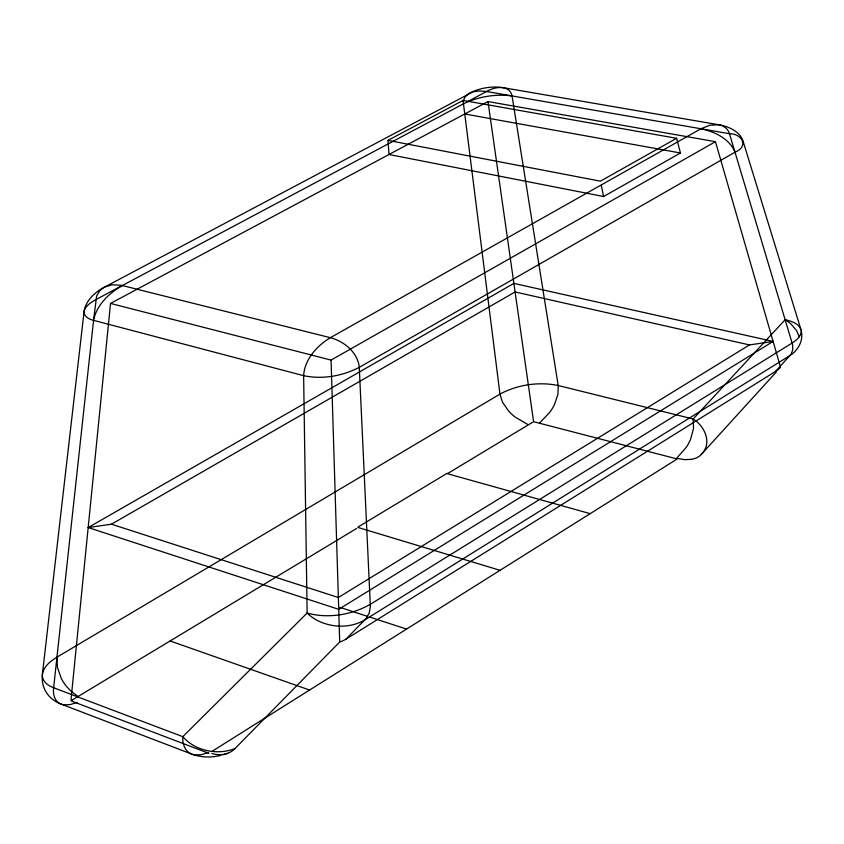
<?xml version="1.0" encoding="UTF-8"?>
<svg xmlns="http://www.w3.org/2000/svg" width="844" height="844" viewBox="0 0 844 844"><rect width="100%" height="100%" fill="white"/><g stroke="black" fill="none" stroke-linecap="round" stroke-linejoin="round"><path stroke-width="1.27" d="M223.122 754.8L227.838 753.238A16.226 13.082 -26.9 0 0 234.938 748.628L339.721 641.967A19.982 15.814 -18.7 0 0 346.061 639.056L366.359 618.262L369.229 612.913L370.368 606.562L359.27 367.34C357.803 352.391 344.162 341.345 330.373 337.684L121.23 285.272L112.041 284.797L104.487 287.097A37.748 24.086 -19.4 0 0 84.073 311.584C83.651 316.753 89.38 319.296 93.568 320.351L303.629 375.675C322.313 379.631 342.421 376.107 359.27 367.34L735.008 152.184C749.113 146.508 742.203 133.679 729.48 133.721L486.545 91.511L479.339 90.952L472.862 91.88L103.538 287.635L99.55 290.99L96.627 296.033L93.79 318.336M84.073 311.584L42.411 674.113C41.556 680.908 47.876 685.771 53.626 687.754L182.8 736.675L184.857 738.869A58.922 46.905 -25.2 0 0 195.639 746.581C207.708 752.637 222.31 753.481 234.938 748.628M701.775 453.914C712.431 442.984 704.603 425.83 693.135 419.004L558.201 385.508C538.662 381.509 517.509 384.642 499.954 394.106L56.949 657.17L57.424 667.34L61.327 678.513A79.389 59.808 -26.3 0 0 66.454 686.372L70.664 690.898L77.606 696.173M346.082 639.087L775.52 371.444A30.922 21.575 -1.5 0 0 780.563 367.267L715.459 141.686L487.98 101.554L110.532 303.429L71.033 699.528L71.94 700.066M463.504 100.879L464.706 97.514L467.66 94.317A11.689 6.974 -10 0 1 469.359 93.262A35.005 21.047 -9.8 0 1 503.478 87.734L718.866 124.775C723.709 125.482 728.172 128.9 729.48 133.721L734.871 151.741M42.506 673.459C44.152 665.979 50.777 660.968 56.949 657.17M84.136 311.13C85.634 305.549 91.12 302.331 95.815 299.641L392.998 141.338M775.52 371.444L791.018 354.258L792.748 349.912L792.621 344.806L735.008 152.184C729.501 138.606 714.499 131.569 700.921 128.763L330.373 337.684C316.943 345.797 304.6 359.365 303.629 375.675L307.132 613.06L182.8 736.675C182.293 743.416 184.73 751.54 191.662 754.072A16.5 13.209 -27.7 0 0 195.249 754.937L201.516 754.652L208.457 752.489M701.237 454.483L776.438 371.845M801.178 330.964C801.325 336.471 796.367 340.322 792.178 343.012L370.358 604.304C351.515 614.959 328.147 618.852 307.132 613.06L309.6 615.308A55.736 43.318 -17.1 0 0 318.979 621.258C333.391 627.978 351.283 628.073 365.072 619.739L790.058 355.472A28.253 19.517 -1.2 0 0 795.291 351.157L796.979 349.099A42.422 29.255 -1.6 0 0 800.893 329.455C798.435 323.21 791.092 321.153 785.184 319.686L693.135 419.004L693.557 428.267L690.635 439.133A74.399 54.375 -5.4 0 1 686.32 447.236L676.603 458.313L684.716 459.642L691.13 459.389M539.801 422.823L549.792 412.294A71.381 51.041 -10.1 0 0 554.445 404.603L557.958 394.285L558.201 385.508L512.055 95.942C509.671 84.252 494.151 86.732 486.545 91.511L468.114 101.333M211.897 751.445L677.183 458.967L533.587 421.694L447.383 473.695L590.188 513.648M773.136 341.43L338.718 609.326L88.187 527.553L513.88 283.394L773.136 341.43L749.472 344.932L515.104 291.95L111.45 524.198L88.187 527.553M749.472 344.932L338.36 597.52L111.45 524.198M358.025 527.036L447.046 473.347M356.579 528.481L70.907 700.815L208.879 753.344M110.532 303.429L331.059 360.093L715.459 141.686M122.327 285.525C109.203 293.1 96.564 304.937 93.568 320.351L53.626 687.754C52.739 693.895 54.512 701.702 60.99 704.054L191.662 754.072A47.96 38.223 -26.2 0 0 220.674 755.443M603.597 196.525L680.464 152.996L676.582 138.289L463.061 100.436L387.976 140.378L389.01 154.494L603.597 196.525L601.287 185.363M676.582 138.289L600.411 181.175L387.976 140.378M700.921 128.763L709.836 125.207L718.866 124.775A37.579 23.252 -4.7 0 1 743.079 141.18L800.893 329.455M393.188 141.233L463.483 103.801C478.4 96.585 495.618 93.758 512.055 95.942M77.004 702.472L70.295 704.54L64.334 704.846A16.068 12.069 -29.5 0 1 60.99 704.054A46.684 34.984 -28.3 0 1 42.411 674.113M221.824 754.578L222.679 754.494A18.958 15.266 -26.8 0 0 227.838 753.249M464.759 113.972L680.464 152.996M358.183 527.511L500.038 570.312M339.932 607.364L367.636 616.394M369.514 617.006L406.565 629.075M170.129 640.965L309.579 690.044M527.933 424.564L515.146 417.094A71.962 51.284 -7.3 0 1 508.573 410.975L502.507 402.198L499.954 394.106L463.061 100.436M799.205 336.798L796.683 330.732L791.155 324.17A49.838 34.572 -1.8 0 0 785.184 319.686M487.98 101.554L513.848 283.151M513.88 283.394L533.44 420.681M331.059 360.093L339.721 641.967M221.814 754.652A29.097 23.368 -26.4 0 1 211.876 753.523M701.311 454.515A15.276 11.267 -2.7 0 1 691.12 459.368"/></g></svg>
